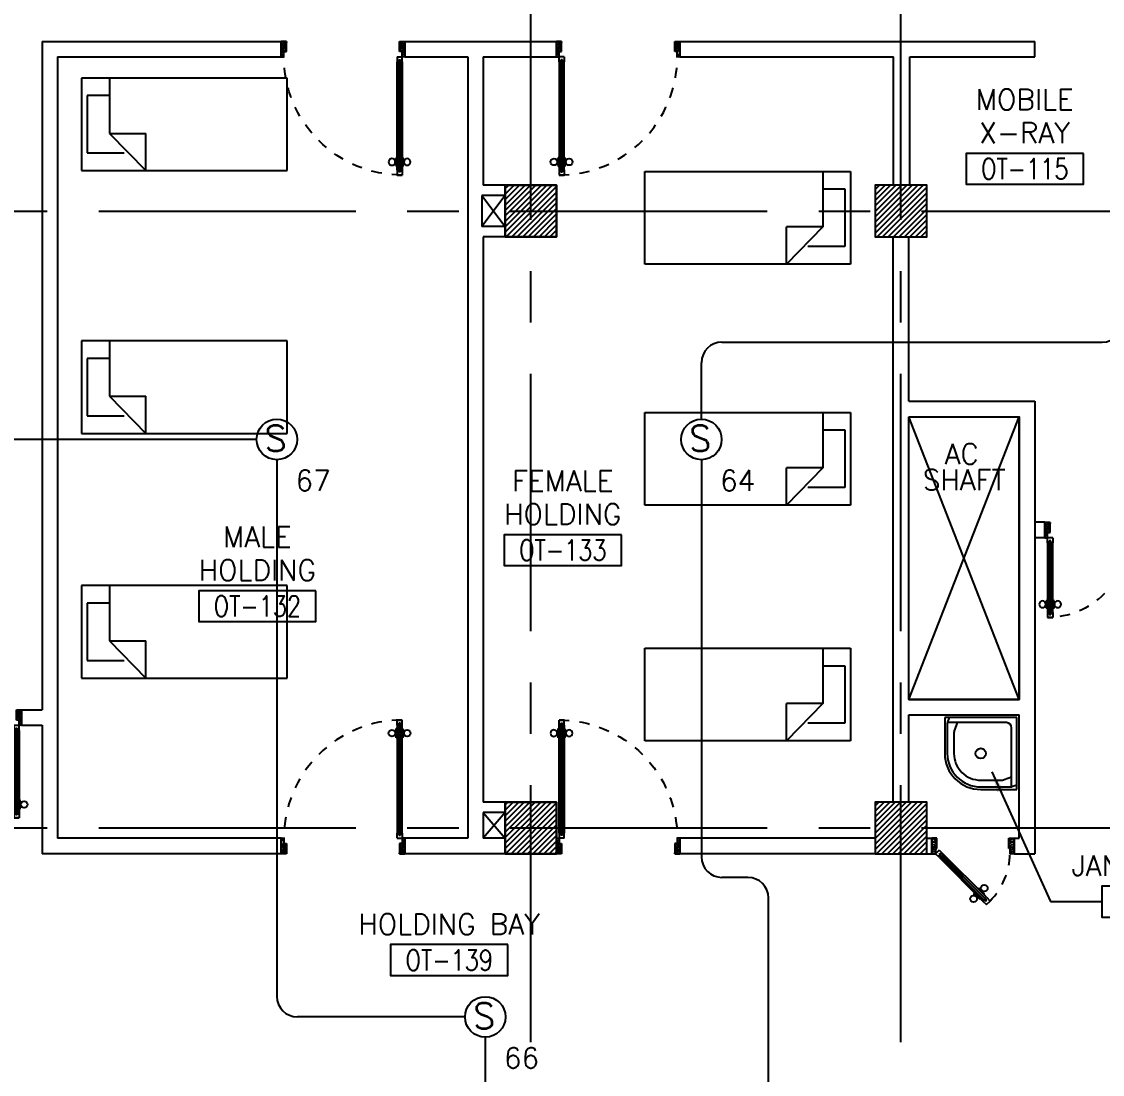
# Model space of a CAD drawing. Extents: x -0.4 to 91.9, y -1.1 to 78.4.
# Drawn here: x 19.6 to 30.11, y 34.57 to 44.81 of the extents above; entities that cross this region are included whole.
import ezdxf
from ezdxf.enums import TextEntityAlignment as Align

# ---------------------------------------------------------------- set-up
doc = ezdxf.new("R2010")
doc.units = 0
doc.header["$MEASUREMENT"] = 0
doc.linetypes.add('CENTERX2', pattern=[4, 2.5, -0.5, 0.5, -0.5])
doc.linetypes.add('HIDDEN', pattern=[0.375, 0.25, -0.125])
doc.layers.get('0').update_dxf_attribs({"color": 11, "linetype": 'CONTINUOUS'})
for name, color, linetype in [('AXES', 11, 'CENTERX2'), ('COL', 11, 'CONTINUOUS'), ('DOOR', 11, 'CONTINUOUS'), ('E-FIRE', 4, 'CONTINUOUS'), ('E-WIRE', 4, 'CONTINUOUS'), ('FIX', 11, 'CONTINUOUS'), ('FUR', 11, 'CONTINUOUS'), ('HAT', 11, 'CONTINUOUS'), ('RM-BOX', 11, 'CONTINUOUS'), ('RM-NAME', 11, 'CONTINUOUS'), ('RM-NO', 11, 'CONTINUOUS'), ('SHAFT', 11, 'CONTINUOUS'), ('WALL', 11, 'CONTINUOUS')]:
    doc.layers.add(name, color=color, linetype=linetype)
doc.styles.add('ROMANS', font='ROMANS.shx', dxfattribs={"width": 0.6})

# ---------------------------------------------------------------- blocks, each defined once
blk = doc.blocks.new('*X68')
at = {"color": 0}
for p, q in [((42139, 149531), (42598, 149990)), ((42139, 149584), (42545, 149990)), ((42139, 149637), (42492, 149990)), ((42139, 149690), (42439, 149990)), ((42139, 149743), (42386, 149990)), ((42139, 149796), (42333, 149990)), ((42139, 149849), (42280, 149990)), ((42139, 149902), (42227, 149990)), ((42139, 149955), (42174, 149990)), ((42151, 149490), (42639, 149978)), ((42204, 149490), (42639, 149925)), ((42257, 149490), (42639, 149872)), ((42310, 149490), (42639, 149819)), ((42363, 149490), (42639, 149766)), ((42416, 149490), (42639, 149713)), ((42469, 149490), (42639, 149660)), ((42522, 149490), (42639, 149607)), ((42575, 149490), (42639, 149554)), ((42628, 149490), (42639, 149501))]:
    blk.add_line(p, q, dxfattribs=at)
blk = doc.blocks.new('*X67')
at = {"color": 0}
for p, q in [((38539, 149537), (38992, 149990)), ((38539, 149590), (38939, 149990)), ((38539, 149643), (38886, 149990)), ((38539, 149696), (38833, 149990)), ((38539, 149749), (38780, 149990)), ((38539, 149802), (38726, 149990)), ((38539, 149856), (38673, 149990)), ((38539, 149909), (38620, 149990)), ((38539, 149962), (38567, 149990)), ((38545, 149490), (39039, 149984)), ((38598, 149490), (39039, 149931)), ((38651, 149490), (39039, 149878)), ((38704, 149490), (39039, 149825)), ((38757, 149490), (39039, 149772)), ((38810, 149490), (39039, 149719)), ((38863, 149490), (39039, 149666)), ((38916, 149490), (39039, 149613)), ((38969, 149490), (39039, 149560)), ((39022, 149490), (39039, 149507))]:
    blk.add_line(p, q, dxfattribs=at)
blk = doc.blocks.new('*X64')
at = {"color": 0}
for p, q in [((42139, 155524), (42605, 155990)), ((42139, 155577), (42552, 155990)), ((42139, 155630), (42499, 155990)), ((42139, 155683), (42446, 155990)), ((42139, 155736), (42393, 155990)), ((42139, 155789), (42340, 155990)), ((42139, 155842), (42287, 155990)), ((42139, 155895), (42234, 155990)), ((42139, 155948), (42181, 155990)), ((42158, 155490), (42639, 155971)), ((42211, 155490), (42639, 155918)), ((42264, 155490), (42639, 155865)), ((42317, 155490), (42639, 155812)), ((42370, 155490), (42639, 155759)), ((42423, 155490), (42639, 155706)), ((42476, 155490), (42639, 155653)), ((42529, 155490), (42639, 155600)), ((42582, 155490), (42639, 155546)), ((42635, 155490), (42639, 155493))]:
    blk.add_line(p, q, dxfattribs=at)
blk = doc.blocks.new('*X63')
at = {"color": 0}
for p, q in [((38539, 155530), (38999, 155990)), ((38539, 155583), (38946, 155990)), ((38539, 155636), (38893, 155990)), ((38539, 155689), (38840, 155990)), ((38539, 155742), (38787, 155990)), ((38539, 155795), (38734, 155990)), ((38539, 155848), (38681, 155990)), ((38539, 155901), (38628, 155990)), ((38539, 155954), (38575, 155990)), ((38552, 155490), (39039, 155977)), ((38605, 155490), (39039, 155924)), ((38658, 155490), (39039, 155871)), ((38711, 155490), (39039, 155818)), ((38764, 155490), (39039, 155765)), ((38817, 155490), (39039, 155712)), ((38870, 155490), (39039, 155659)), ((38923, 155490), (39039, 155606)), ((38976, 155490), (39039, 155553)), ((39029, 155490), (39039, 155500))]:
    blk.add_line(p, q, dxfattribs=at)
blk = doc.blocks.new('RM1')
at = {"layer": 'RM-BOX'}
blk.add_lwpolyline([(570, -200), (-570, -200), (-570, -500), (570, -500)], close=True, dxfattribs=at)
at = {"layer": 'RM-NAME', "style": 'ROMANS'}
for tag, p in [('ROOMNAME1', (0, 324)), ('ROOMNAME2', (0, 0))]:
    blk.add_attdef(tag, text='', height=200, dxfattribs=at).set_placement(p, align=Align.MIDDLE)
at = {"layer": 'RM-NO', "style": 'ROMANS', "width": 0.8}
blk.add_attdef('ROOMNO', text='', height=200, dxfattribs=at).set_placement((0, -350), align=Align.MIDDLE)
blk = doc.blocks.new('COL50')
at = {"layer": 'COL'}
blk.add_lwpolyline([(-250, 250), (-250, -250), (250, -250), (250, 250)], close=True, dxfattribs=at)
blk = doc.blocks.new('DOOR80A')
at = {"layer": 'DOOR', "color": 0, "linetype": 'ByBlock'}
for p, q in [((50, 0), (0, 0)), ((0, -150), (0, 0)), ((50, -100), (50, 0)), ((750, 0), (800, 0)), ((750, -100), (750, 0)), ((800, -150), (800, 0)), ((40, -100), (50, -100)), ((40, -150), (40, -100)), ((760, -100), (750, -100)), ((760, -150), (760, -100)), ((0, -150), (40, -150)), ((71, -115), (36, -150)), ((71, -185), (36, -150)), ((80, -148), (69, -159)), ((69, -159), (83, -173)), ((71, -115), (106, -150)), ((83, -173), (71, -185)), ((94, -162), (80, -148)), ((106, -150), (94, -162)), ((800, -150), (760, -150)), ((409, -523), (404, -528)), ((444, -488), (449, -483)), ((449, -483), (513, -546)), ((458, -492), (465, -485)), ((504, -537), (458, -492)), ((510, -531), (465, -485)), ((404, -528), (467, -592)), ((413, -537), (406, -543)), ((452, -589), (406, -543)), ((458, -583), (413, -537)), ((458, -583), (452, -589)), ((472, -587), (467, -592)), ((495, -610), (507, -598)), ((495, -610), (531, -645)), ((504, -537), (510, -531)), ((507, -598), (522, -612)), ((508, -551), (513, -546)), ((519, -586), (531, -574)), ((519, -586), (533, -600)), ((522, -612), (533, -600)), ((531, -574), (566, -610)), ((531, -645), (566, -610)), ((566, -610), (531, -645)), ((566, -610), (531, -645))]:
    blk.add_line(p, q, dxfattribs=at)
at = {"layer": 'DOOR', "linetype": 'ByBlock'}
for p, q in [((0, 0), (0, -150)), ((800, 0), (800, -150)), ((71, -185), (495, -610)), ((83, -173), (507, -598)), ((94, -162), (519, -586)), ((531, -574), (106, -150))]:
    blk.add_line(p, q, dxfattribs=at)
at = {"layer": 'DOOR', "color": 9, "linetype": 'ByBlock'}
for p, q in [((50, -20), (0, -40)), ((50, -57), (0, -114)), ((750, -20), (800, -40)), ((750, -57), (800, -114))]:
    blk.add_line(p, q, dxfattribs=at)
at = {"layer": 'DOOR', "color": 0, "linetype": 'ByBlock'}
for centre in [(510, -485), (406, -589)]:
    blk.add_circle(centre, 32.4, dxfattribs=at)
at = {"layer": 'DOOR', "color": 9, "linetype": 'ByBlock'}
for centre, radius, start, end in [((83, 61), 90.6, 222.1924, 248.8332), ((717, 61), 90.6, 291.1668, 317.8076), ((84, 75), 128, 228.9138, 254.5616), ((93, 163), 237, 247.0019, 259.6432), ((96, 237), 331, 253.1999, 262.0767), ((97, 305), 419, 256.6141, 262.1784), ((716, 75), 128, 285.4384, 311.0862), ((707, 163), 237, 280.3568, 292.9981), ((704, 237), 331, 277.9233, 286.8001), ((703, 305), 419, 277.8216, 283.3859), ((98, 371), 505, 258.8249, 263.419), ((50, 0), 154, 251.1053, 256.2858), ((702, 371), 505, 276.581, 281.1751), ((750, 0), 154, 283.7142, 288.8947)]:
    blk.add_arc(centre, radius, start, end, dxfattribs=at)
at = {"layer": 'DOOR', "linetype": 'HIDDEN', "ltscale": 0.5}
blk.add_arc((85, -136), 675, 315.4463, 358.7997, dxfattribs=at)
at = {"layer": 'WALL'}
for p, q in [((0, 0), (0, -150)), ((800, 0), (800, -150))]:
    blk.add_line(p, q, dxfattribs=at)
blk = doc.blocks.new('JAN-001')
for p, q in [((730, -30), (30, -30)), ((30, -30), (30, -730)), ((705, -80), (130, -80)), ((610, -80), (635, -152)), ((688, -30), (704, -76)), ((705, -380), (705, -84)), ((730, -380), (730, -30)), ((80, -130), (80, -705)), ((640, -380), (640, -184)), ((80, -610), (152, -635)), ((30, -688), (76, -704)), ((30, -730), (380, -730)), ((84, -705), (380, -705)), ((184, -640), (380, -640))]:
    blk.add_line(p, q)
blk.add_circle((380, -380), 50)
for centre, radius, start, end in [((130, -130), 50, 90, 180), ((680, -84), 25, 0, 19.0039), ((540, -184), 100, 0, 19.0039), ((380, -380), 350, 270, 0), ((380, -380), 325, 270, 0), ((380, -380), 260, 270, 0), ((84, -680), 25, 250.9961, 270), ((184, -540), 100, 250.9961, 270)]:
    blk.add_arc(centre, radius, start, end)
blk = doc.blocks.new('A$C2A864A15')
at = {"layer": 'FIX', "rotation": 270}
blk.add_blockref('JAN-001', (730, 730), dxfattribs=at)
blk = doc.blocks.new('DD1600')
at = {"layer": 'DOOR', "color": 0, "linetype": 'ByBlock'}
for p, q in [((235881, 58759), (235931, 58759)), ((235931, 58759), (235881, 58759)), ((235881, 58709), (235881, 58759)), ((235931, 58709), (235931, 58759)), ((237431, 58759), (237381, 58759)), ((237381, 58759), (237431, 58759)), ((237381, 58709), (237381, 58759)), ((237431, 58709), (237431, 58759)), ((235874, 58664), (235865, 58664)), ((235865, 58664), (235865, 58599)), ((235881, 58676), (235874, 58676)), ((235874, 58586), (235874, 58676)), ((235874, 58664), (235874, 58599)), ((235881, 58709), (235898, 58709)), ((235898, 58729), (235914, 58729)), ((235898, 58709), (235898, 58729)), ((235914, 58709), (235914, 58729)), ((235914, 58709), (235931, 58709)), ((235931, 58676), (235938, 58676)), ((235938, 58586), (235938, 58676)), ((235938, 58664), (235947, 58664)), ((235938, 58664), (235938, 58599)), ((235947, 58664), (235947, 58599)), ((237374, 58664), (237365, 58664)), ((237365, 58664), (237365, 58599)), ((237381, 58676), (237374, 58676)), ((237374, 58586), (237374, 58676)), ((237374, 58664), (237374, 58599)), ((237398, 58709), (237381, 58709)), ((237414, 58729), (237398, 58729)), ((237398, 58709), (237398, 58729)), ((237414, 58709), (237414, 58729)), ((237431, 58709), (237414, 58709)), ((237431, 58676), (237438, 58676)), ((237438, 58586), (237438, 58676)), ((237438, 58664), (237447, 58664)), ((237438, 58664), (237438, 58599)), ((237447, 58664), (237447, 58599)), ((235874, 58599), (235865, 58599)), ((235881, 58586), (235874, 58586)), ((235931, 58586), (235938, 58586)), ((235938, 58599), (235947, 58599)), ((237374, 58599), (237365, 58599)), ((237381, 58586), (237374, 58586)), ((237431, 58586), (237438, 58586)), ((237438, 58599), (237447, 58599)), ((235898, 58034), (235881, 58034)), ((235881, 58034), (235881, 57984)), ((235898, 58014), (235898, 58034)), ((235914, 58014), (235898, 58014)), ((235931, 58034), (235914, 58034)), ((235914, 58034), (235914, 58014)), ((235931, 57984), (235931, 58034)), ((237381, 58034), (237398, 58034)), ((237381, 57984), (237381, 58034)), ((237398, 58034), (237398, 58014)), ((237398, 58014), (237414, 58014)), ((237414, 58034), (237431, 58034)), ((237414, 58014), (237414, 58034)), ((237431, 58034), (237431, 57984)), ((235856, 57834), (235856, 57984)), ((235856, 57984), (235881, 57984)), ((235931, 57984), (235881, 57984)), ((235881, 57984), (235881, 57934)), ((235881, 57934), (235906, 57934)), ((235906, 57934), (235906, 57834)), ((237381, 57984), (237431, 57984)), ((237406, 57934), (237406, 57834)), ((237431, 57934), (237406, 57934)), ((237456, 57984), (237431, 57984)), ((237431, 57984), (237431, 57934)), ((237456, 57834), (237456, 57984)), ((235906, 57834), (235856, 57834)), ((237406, 57834), (237456, 57834))]:
    blk.add_line(p, q, dxfattribs=at)
at = {"layer": 'DOOR', "linetype": 'ByBlock'}
for p, q in [((235881, 58034), (235881, 58709)), ((235898, 58034), (235898, 58709)), ((235914, 58034), (235914, 58709)), ((235931, 58709), (235931, 58034)), ((237381, 58709), (237381, 58034)), ((237398, 58034), (237398, 58709)), ((237414, 58034), (237414, 58709)), ((237431, 58034), (237431, 58709))]:
    blk.add_line(p, q, dxfattribs=at)
at = {"layer": 'DOOR', "color": 9, "linetype": 'ByBlock'}
for p, q in [((235906, 57834), (235856, 57947)), ((235906, 57834), (235893, 57934)), ((237406, 57834), (237456, 57947)), ((237406, 57834), (237420, 57934)), ((235906, 57834), (235856, 57874)), ((237406, 57834), (237456, 57874))]:
    blk.add_line(p, q, dxfattribs=at)
at = {"layer": 'DOOR', "color": 0, "linetype": 'ByBlock'}
for centre in [(235833, 58631), (235980, 58631), (237333, 58631), (237480, 58631)]:
    blk.add_circle(centre, 32.4, dxfattribs=at)
at = {"layer": 'DOOR', "linetype": 'HIDDEN', "ltscale": 0.5}
for centre, start, end in [((235882, 57984), 359.9683, 90.0296), ((237431, 57984), 89.9704, 180.0317)]:
    blk.add_arc(centre, 775, start, end, dxfattribs=at)
at = {"layer": 'DOOR', "color": 9, "linetype": 'ByBlock'}
for centre, radius, start, end in [((235906, 57834), 154, 103.7142, 108.8947), ((235906, 57834), 134, 100.72, 111.8402), ((235906, 57834), 114, 102.6226, 115.9162), ((235906, 57834), 94.4, 90, 121.9818), ((235906, 57834), 74.4, 90, 132.2236), ((237406, 57834), 94.4, 58.0182, 90), ((237406, 57834), 74.4, 47.7764, 90), ((237406, 57834), 134, 68.1598, 79.28), ((237406, 57834), 114, 64.0838, 77.3774), ((237406, 57834), 154, 71.1053, 76.2858), ((235906, 57834), 54.4, 90, 156.7926), ((235906, 57834), 34.4, 90, 180), ((235906, 57834), 14.4, 90, 180), ((237406, 57834), 54.4, 23.2074, 90), ((237406, 57834), 34.4, 0, 90), ((237406, 57834), 14.4, 0, 90)]:
    blk.add_arc(centre, radius, start, end, dxfattribs=at)
blk = doc.blocks.new('A$C272A55A0')
at = {"layer": 'DOOR', "color": 0, "linetype": 'ByBlock'}
for p, q in [((0, 900), (0, 1050)), ((50, 1050), (0, 1050)), ((25, 950), (50, 950)), ((25, 900), (25, 950)), ((50, 950), (50, 1050)), ((1750, 950), (1750, 1050)), ((1750, 1050), (1800, 1050)), ((1775, 950), (1750, 950)), ((1775, 900), (1775, 950)), ((1800, 1050), (1800, 900)), ((0, 900), (25, 900)), ((75, 900), (25, 900)), ((25, 850), (25, 900)), ((42, 850), (25, 850)), ((58, 870), (42, 870)), ((42, 870), (42, 850)), ((58, 850), (58, 870)), ((75, 850), (58, 850)), ((75, 900), (75, 850)), ((1725, 900), (1775, 900)), ((1725, 900), (1725, 850)), ((1725, 850), (1742, 850)), ((1742, 870), (1758, 870)), ((1742, 850), (1742, 870)), ((1758, 870), (1758, 850)), ((1758, 850), (1775, 850)), ((1800, 900), (1775, 900)), ((1775, 850), (1775, 900)), ((1718, 160), (1709, 160)), ((1709, 95), (1709, 160)), ((1725, 173), (1718, 173)), ((1718, 173), (1718, 83)), ((1718, 95), (1718, 160)), ((1775, 173), (1782, 173)), ((1782, 173), (1782, 83)), ((1782, 160), (1791, 160)), ((1782, 95), (1782, 160)), ((1791, 95), (1791, 160)), ((25, 50), (42, 50)), ((25, 50), (25, 0)), ((25, 0), (75, 0)), ((75, 0), (25, 0)), ((42, 50), (42, 30)), ((42, 30), (58, 30)), ((58, 50), (75, 50)), ((58, 50), (58, 30)), ((75, 50), (75, 0)), ((1718, 95), (1709, 95)), ((1725, 83), (1718, 83)), ((1742, 50), (1725, 50)), ((1725, 50), (1725, 0)), ((1775, 0), (1725, 0)), ((1725, 0), (1775, 0)), ((1742, 50), (1742, 30)), ((1758, 30), (1742, 30)), ((1775, 50), (1758, 50)), ((1758, 50), (1758, 30)), ((1775, 83), (1782, 83)), ((1775, 50), (1775, 0)), ((1782, 95), (1791, 95))]:
    blk.add_line(p, q, dxfattribs=at)
at = {"layer": 'DOOR', "color": 9, "linetype": 'ByBlock'}
for p, q in [((50, 1050), (0, 1010)), ((50, 1050), (0, 937)), ((50, 1050), (37, 950)), ((1750, 1050), (1800, 1010)), ((1750, 1050), (1800, 937)), ((1750, 1050), (1763, 950))]:
    blk.add_line(p, q, dxfattribs=at)
at = {"layer": 'DOOR', "linetype": 'ByBlock'}
for p, q in [((25, 850), (25, 50)), ((42, 850), (42, 50)), ((58, 850), (58, 50)), ((75, 50), (75, 850)), ((1725, 50), (1725, 850)), ((1742, 850), (1742, 50)), ((1758, 850), (1758, 50)), ((1775, 850), (1775, 50))]:
    blk.add_line(p, q, dxfattribs=at)
at = {"layer": 'DOOR', "color": 0, "linetype": 'ByBlock'}
for centre in [(1676, 128), (1824, 128)]:
    blk.add_circle(centre, 32.4, dxfattribs=at)
at = {"layer": 'DOOR', "color": 9, "linetype": 'ByBlock'}
for centre, radius, start, end in [((50, 1050), 54.4, 203.2074, 270), ((50, 1050), 74.4, 227.7764, 270), ((50, 1050), 94.4, 238.0182, 270), ((50, 1050), 114, 244.0838, 257.3774), ((50, 1050), 34.4, 180, 270), ((50, 1050), 14.4, 180, 270), ((1750, 1050), 14.4, 270, 0), ((1750, 1050), 34.4, 270, 0), ((1750, 1050), 54.4, 270, 336.7926), ((1750, 1050), 74.4, 270, 312.2236), ((1750, 1050), 94.4, 270, 301.9818), ((1750, 1050), 114, 282.6226, 295.9162), ((50, 1050), 134, 248.1598, 259.28), ((50, 1050), 154, 251.1053, 256.2858), ((1750, 1050), 134, 280.72, 291.8402), ((1750, 1050), 154, 283.7142, 288.8947)]:
    blk.add_arc(centre, radius, start, end, dxfattribs=at)
at = {"layer": 'DOOR', "linetype": 'HIDDEN', "ltscale": 0.5}
for centre, start, end in [((50, 851), 268.3174, 3.2965), ((1750, 851), 176.7035, 271.6826)]:
    blk.add_arc(centre, 851, start, end, dxfattribs=at)
at = {"layer": 'WALL', "linetype": 'ByBlock'}
blk.add_line((1800, 900), (1800, 1050), dxfattribs=at)
blk = doc.blocks.new('DOOR100')
at = {"layer": 'DOOR', "color": 0, "linetype": 'ByBlock'}
for p, q in [((-25, 1300), (-75, 1300)), ((-75, 1300), (-25, 1300)), ((-75, 1250), (-75, 1300)), ((-42, 1270), (-58, 1270)), ((-58, 1250), (-58, 1270)), ((-42, 1250), (-42, 1270)), ((-25, 1250), (-25, 1300)), ((-82, 1205), (-91, 1205)), ((-91, 1205), (-91, 1140)), ((-75, 1218), (-82, 1218)), ((-82, 1128), (-82, 1218)), ((-82, 1205), (-82, 1140)), ((-58, 1250), (-75, 1250)), ((-25, 1250), (-42, 1250)), ((-25, 1218), (-18, 1218)), ((-18, 1128), (-18, 1218)), ((-18, 1205), (-9, 1205)), ((-18, 1205), (-18, 1140)), ((-9, 1205), (-9, 1140)), ((-82, 1140), (-91, 1140)), ((-75, 1128), (-82, 1128)), ((-25, 1128), (-18, 1128)), ((-18, 1140), (-9, 1140)), ((-1200, 0), (-1200, 150)), ((-1200, 150), (-1175, 150)), ((-1200, 150), (-1200, 0)), ((-1175, 150), (-1175, 100)), ((-75, 200), (-58, 200)), ((-75, 150), (-75, 200)), ((-75, 150), (-25, 150)), ((-58, 200), (-58, 180)), ((-58, 180), (-42, 180)), ((-42, 200), (-25, 200)), ((-42, 180), (-42, 200)), ((-25, 200), (-25, 150)), ((0, 150), (-25, 150)), ((-25, 150), (-25, 100)), ((0, 150), (0, 0)), ((-1150, 0), (-1200, 0)), ((-1175, 100), (-1150, 100)), ((-1150, 100), (-1150, 0)), ((-50, 100), (-50, 0)), ((-25, 100), (-50, 100)), ((-50, 0), (0, 0))]:
    blk.add_line(p, q, dxfattribs=at)
at = {"layer": 'DOOR', "linetype": 'ByBlock'}
for p, q in [((-75, 1250), (-75, 200)), ((-58, 200), (-58, 1250)), ((-42, 200), (-42, 1250)), ((-25, 200), (-25, 1250)), ((0, 0), (0, 150))]:
    blk.add_line(p, q, dxfattribs=at)
at = {"layer": 'DOOR', "color": 9, "linetype": 'ByBlock'}
for p, q in [((-1150, 0), (-1200, 114)), ((-50, 0), (0, 114)), ((-1150, 0), (-1200, 40)), ((-1150, 0), (-1163, 100)), ((-50, 0), (-37, 100)), ((-50, 0), (0, 40))]:
    blk.add_line(p, q, dxfattribs=at)
at = {"layer": 'DOOR', "color": 0, "linetype": 'ByBlock'}
for centre in [(-124, 1173), (24, 1173)]:
    blk.add_circle(centre, 32.4, dxfattribs=at)
at = {"layer": 'DOOR', "linetype": 'HIDDEN', "ltscale": 0.5}
blk.add_arc((-25, 150), 1150, 90, 180.0001, dxfattribs=at)
at = {"layer": 'DOOR', "color": 9, "linetype": 'ByBlock'}
for centre, radius, start, end in [((-1150, 0), 154, 103.7142, 108.8947), ((-1150, 0), 134, 100.72, 111.8402), ((-50, 0), 134, 68.1598, 79.28), ((-50, 0), 114, 64.0838, 77.3774), ((-50, 0), 154, 71.1053, 76.2858), ((-1150, 0), 94.4, 90, 121.9818), ((-1150, 0), 74.4, 90, 132.2236), ((-1150, 0), 54.4, 90, 156.7926), ((-1150, 0), 34.4, 90, 180), ((-1150, 0), 14.4, 90, 180), ((-50, 0), 94.4, 58.0182, 90), ((-50, 0), 74.4, 47.7764, 90), ((-50, 0), 54.4, 23.2074, 90), ((-50, 0), 34.4, 0, 90), ((-50, 0), 14.4, 0, 90)]:
    blk.add_arc(centre, radius, start, end, dxfattribs=at)
blk = doc.blocks.new('S')
at = {"layer": 'E-FIRE'}
blk.add_circle((0, 0), 197, dxfattribs=at)
at = {"layer": 'E-FIRE', "color": 3, "style": 'ROMANS'}
blk.add_text('S', height=250, dxfattribs=at).set_placement((-119, -115))

msp = doc.modelspace()

# ---------------------------------------------------------------- linework, layer by layer
at = {"layer": 'AXES'}
for p, q in [((24.55, -1.1143), (24.55, 77.6984)), ((28.15, -1.1143), (28.15, 77.6984)), ((0.35, 42.97), (68.39, 42.97)), ((0.35, 36.97), (68.39, 36.97))]:
    msp.add_line(p, q, dxfattribs=at)
at = {"layer": 'COL'}
for points in [[(24.3, 43.22), (24.3, 42.72), (24.8, 42.72), (24.8, 43.22)], [(24.3, 37.22), (24.3, 36.72), (24.8, 36.72), (24.8, 37.22)]]:
    msp.add_lwpolyline(points, close=True, dxfattribs=at)
at = {"layer": 'E-WIRE', "linetype": 'ByBlock', "ltscale": 0.3}
for p, q in [((26.4094, 41.6949), (30.1067, 41.6949)), ((26.2094, 40.9458), (26.2094, 41.4949)), ((26.6618, 36.4894), (26.4094, 36.4894)), ((26.8618, 32.2465), (26.8618, 36.2894)), ((24.1081, 34.9357), (24.1081, 32.2495))]:
    msp.add_line(p, q, dxfattribs=at)
at = {"layer": 'E-WIRE', "color": 4, "linetype": 'ByBlock'}
for p, q in [((21.8848, 40.7487), (18.8554, 40.7487)), ((22.0819, 40.5516), (22.0819, 35.3327)), ((26.2094, 40.5516), (26.2094, 36.6894)), ((23.911, 35.1327), (22.2819, 35.1327))]:
    msp.add_line(p, q, dxfattribs=at)
at = {"layer": 'E-WIRE', "linetype": 'ByBlock', "ltscale": 0.3}
for centre, start, end in [((30.1067, 41.8949), 270, 0), ((26.4094, 41.4949), 90, 180), ((26.4094, 36.6894), 180, 270), ((26.6618, 36.2894), 0, 90)]:
    msp.add_arc(centre, 0.2, start, end, dxfattribs=at)
at = {"layer": 'E-WIRE', "color": 4, "linetype": 'ByBlock'}
msp.add_arc((22.2819, 35.3327), 0.2, 180, 270, dxfattribs=at)
at = {"layer": 'FUR'}
for p, q in [((22.1831, 44.2627), (20.1831, 44.2627)), ((20.1831, 44.2627), (20.1831, 43.3627)), ((20.4547, 44.2627), (20.4547, 43.7238)), ((22.1831, 43.3627), (22.1831, 44.2627)), ((20.2385, 44.0928), (20.2385, 43.5349)), ((20.4547, 44.0928), (20.2385, 44.0928)), ((20.4547, 43.7238), (20.8081, 43.7238)), ((20.4547, 43.7238), (20.8081, 43.3627)), ((20.8081, 43.3627), (20.8081, 43.7238)), ((20.2385, 43.5349), (20.5982, 43.5349)), ((20.1831, 43.3627), (22.1831, 43.3627)), ((25.6606, 42.4544), (25.6606, 43.3544)), ((25.6606, 43.3544), (27.6606, 43.3544)), ((27.3889, 43.3544), (27.3889, 42.8155)), ((27.6606, 43.3544), (27.6606, 42.4544)), ((27.3889, 43.1845), (27.6051, 43.1845)), ((27.6051, 43.1845), (27.6051, 42.6265)), ((27.3889, 42.8155), (27.0355, 42.8155)), ((27.0355, 42.4544), (27.0355, 42.8155)), ((27.3889, 42.8155), (27.0355, 42.4544)), ((27.6051, 42.6265), (27.2454, 42.6265)), ((27.6606, 42.4544), (25.6606, 42.4544)), ((22.1831, 41.7068), (20.1831, 41.7068)), ((20.1831, 41.7068), (20.1831, 40.8068)), ((20.4547, 41.7068), (20.4547, 41.168)), ((22.1831, 40.8068), (22.1831, 41.7068)), ((20.2385, 41.5369), (20.2385, 40.979)), ((20.4547, 41.5369), (20.2385, 41.5369)), ((20.4547, 41.168), (20.8081, 41.168)), ((20.4547, 41.168), (20.8081, 40.8068)), ((20.8081, 40.8068), (20.8081, 41.168)), ((25.6606, 40.1108), (25.6606, 41.0108)), ((25.6606, 41.0108), (27.6606, 41.0108)), ((27.3889, 41.0108), (27.3889, 40.4719)), ((27.6606, 41.0108), (27.6606, 40.1108)), ((20.2385, 40.979), (20.5982, 40.979)), ((20.1831, 40.8068), (22.1831, 40.8068)), ((27.3889, 40.8409), (27.6051, 40.8409)), ((27.6051, 40.8409), (27.6051, 40.2829)), ((27.3889, 40.4719), (27.0355, 40.4719)), ((27.0355, 40.1108), (27.0355, 40.4719)), ((27.3889, 40.4719), (27.0355, 40.1108)), ((27.6051, 40.2829), (27.2454, 40.2829)), ((27.6606, 40.1108), (25.6606, 40.1108)), ((22.1831, 39.3279), (20.1831, 39.3279)), ((20.1831, 39.3279), (20.1831, 38.4279)), ((20.4547, 39.3279), (20.4547, 38.7891)), ((22.1831, 38.4279), (22.1831, 39.3279)), ((20.2385, 39.158), (20.2385, 38.6001)), ((20.4547, 39.158), (20.2385, 39.158)), ((20.4547, 38.7891), (20.8081, 38.7891)), ((20.4547, 38.7891), (20.8081, 38.4279)), ((20.8081, 38.4279), (20.8081, 38.7891)), ((25.6606, 37.8185), (25.6606, 38.7185)), ((25.6606, 38.7185), (27.6606, 38.7185)), ((27.3889, 38.7185), (27.3889, 38.1797)), ((27.6606, 38.7185), (27.6606, 37.8185)), ((20.2385, 38.6001), (20.5982, 38.6001)), ((27.3889, 38.5486), (27.6051, 38.5486)), ((27.6051, 38.5486), (27.6051, 37.9907)), ((20.1831, 38.4279), (22.1831, 38.4279)), ((27.3889, 38.1797), (27.0355, 38.1797)), ((27.0355, 37.8185), (27.0355, 38.1797)), ((27.3889, 38.1797), (27.0355, 37.8185)), ((27.6051, 37.9907), (27.2454, 37.9907)), ((27.6606, 37.8185), (25.6606, 37.8185))]:
    msp.add_line(p, q, dxfattribs=at)
at = {"layer": 'RM-NAME', "color": 8}
for p, q in [((29.0346, 37.515), (29.6033, 36.2539)), ((29.6033, 36.2539), (30.1044, 36.2539))]:
    msp.add_line(p, q, dxfattribs=at)
msp.add_solid([(29.0847, 37.3186), (29.1457, 37.3454), (29.0346, 37.515)], dxfattribs=at)
at = {"layer": 'SHAFT', "linetype": 'ByBlock'}
for p, q in [((24.3, 43.12), (24.075, 42.82)), ((24.075, 43.12), (24.3, 42.82))]:
    msp.add_line(p, q, dxfattribs=at)
at = {"layer": 'SHAFT', "linetype": 'Continuous'}
for p, q in [((29.3, 38.22), (28.225, 40.97)), ((28.225, 38.22), (29.3, 40.97))]:
    msp.add_line(p, q, dxfattribs=at)
at = {"layer": 'WALL'}
for p, q in [((19.8, 44.62), (22.125, 44.62)), ((19.8, 44.62), (19.8, 38.1201)), ((22.125, 44.62), (22.125, 44.47)), ((23.325, 44.62), (24.8, 44.62)), ((23.325, 44.62), (23.325, 44.47)), ((26, 44.62), (29.45, 44.62)), ((19.95, 44.47), (19.95, 36.87)), ((19.95, 44.47), (22.125, 44.47)), ((23.325, 44.47), (23.9375, 44.47)), ((23.9375, 44.47), (23.9375, 36.87)), ((24.0875, 44.47), (24.0875, 43.22)), ((24.0875, 44.47), (24.8, 44.47)), ((26, 44.47), (28.0781, 44.47)), ((28.0781, 43.22), (28.0781, 44.47)), ((28.2372, 43.22), (28.2372, 44.47)), ((28.2372, 44.47), (29.45, 44.47)), ((24.075, 43.12), (24.075, 42.82)), ((24.0875, 42.72), (24.0875, 37.22)), ((28.075, 41.045), (28.075, 42.72)), ((28.225, 41.12), (28.225, 42.72)), ((29.45, 41.12), (29.45, 36.72)), ((28.075, 37.22), (28.075, 41.045)), ((28.225, 38.22), (28.225, 40.97)), ((29.55, 39.9426), (29.45, 39.9426)), ((29.55, 39.7926), (29.55, 39.9426)), ((29.55, 39.7926), (29.45, 39.7926)), ((19.6, 38.1201), (19.8, 38.1201)), ((28.225, 37.22), (28.225, 38.07)), ((19.6, 37.9701), (19.8, 37.9701)), ((19.8, 37.9701), (19.8, 36.72)), ((24.0875, 37.12), (24.0875, 36.87)), ((22.125, 36.87), (19.95, 36.87)), ((22.125, 36.87), (22.125, 36.72)), ((23.9375, 36.87), (23.325, 36.87)), ((23.325, 36.87), (23.325, 36.72)), ((24.3, 36.87), (24.0875, 36.87)), ((27.9, 36.87), (26, 36.87)), ((28.4, 36.87), (28.45, 36.87)), ((28.45, 36.72), (28.45, 36.87)), ((29.25, 36.87), (29.3, 36.87)), ((29.25, 36.72), (29.25, 36.87)), ((22.125, 36.72), (19.8, 36.72)), ((23.475, 36.72), (23.325, 36.72)), ((24.3, 36.72), (23.325, 36.72)), ((27.9, 36.72), (26, 36.72)), ((28.4, 36.72), (28.45, 36.72)), ((29.25, 36.72), (29.45, 36.72))]:
    msp.add_line(p, q, dxfattribs=at)
at = {"layer": 'WALL', "linetype": 'ByBlock'}
for p, q in [((24.8, 44.47), (24.8, 44.62)), ((26, 44.47), (26, 44.62)), ((29.45, 44.47), (29.45, 44.62)), ((24.3, 43.22), (24.0875, 43.22)), ((24.3, 43.12), (24.075, 43.12)), ((24.3, 42.82), (24.075, 42.82)), ((24.3, 42.72), (24.0875, 42.72)), ((28.225, 41.12), (29.45, 41.12)), ((28.225, 40.97), (29.3, 40.97)), ((29.3, 38.22), (29.3, 40.97)), ((28.225, 38.22), (29.3, 38.22)), ((19.6, 38.1201), (19.6, 37.9701)), ((28.225, 38.07), (29.3, 38.07)), ((29.3, 36.87), (29.3, 38.07)), ((24.3, 37.22), (24.0875, 37.22)), ((24.3, 37.12), (24.0875, 37.12)), ((24.3, 37.12), (24.0875, 36.87)), ((24.0875, 37.12), (24.3, 36.87)), ((26, 36.87), (26, 36.72))]:
    msp.add_line(p, q, dxfattribs=at)
at = {"layer": 'WALL', "linetype": 'ByBlock', "ltscale": 0.3}
for points in [[(24.3, 43.22), (24.8, 43.22), (24.8, 42.72), (24.3, 42.72)], [(28.4, 43.22), (27.9, 43.22), (27.9, 42.72), (28.4, 42.72)], [(24.8, 36.72), (24.3, 36.72), (24.3, 37.22), (24.8, 37.22)], [(28.4, 37.22), (27.9, 37.22), (27.9, 36.72), (28.4, 36.72)]]:
    msp.add_lwpolyline(points, close=True, dxfattribs=at)
at = {"layer": 'WALL'}
msp.add_lwpolyline([(28.225, 40.97), (29.3, 40.97), (29.3, 38.22), (28.225, 38.22)], close=True, dxfattribs=at)

# ---------------------------------------------------------------- block references
at = {"layer": 'COL', "xscale": 0.001, "yscale": 0.001, "zscale": 0.001}
for p in [(28.15, 42.97), (28.15, 36.97)]:
    msp.add_blockref('COL50', p, dxfattribs=at)
at = {"layer": 'DOOR', "yscale": 0.001, "zscale": 0.001}
for p, xscale, rotation in [((23.325, 44.62), -0.001, 179.9999999999896), ((24.8, 44.62), 0.001, 180.0000000000104), ((23.325, 36.72), 0.001, 1.039168751049146e-11), ((24.8, 36.72), -0.001, 359.9999999999896)]:
    msp.add_blockref('DOOR100', p, dxfattribs=dict(at, xscale=xscale, rotation=rotation))
at = {"layer": 'DOOR', "color": 0, "linetype": 'ByBlock', "xscale": -0.001, "yscale": 0.001, "zscale": 0.001, "rotation": 180}
msp.add_blockref('DD1600', (-206.3062, 97.7763), dxfattribs=at)
at = {"layer": 'DOOR', "color": 0, "linetype": 'ByBlock', "xscale": 0.001, "yscale": 0.001, "zscale": 0.001}
msp.add_blockref('A$C272A55A0', (17.8, 37.0696), dxfattribs=at)
at = {"layer": 'DOOR', "color": 7, "linetype": 'ByBlock', "xscale": 0.001, "yscale": 0.001, "zscale": 0.001}
msp.add_blockref('DOOR80A', (28.45, 36.87), dxfattribs=at)
at = {"layer": 'E-FIRE', "color": 4, "xscale": 0.0009999999892897904, "yscale": 0.0009999999892897904, "zscale": 0.001}
for p in [(22.0819, 40.7487), (26.2094, 40.7487), (24.1081, 35.1327)]:
    msp.add_blockref('S', p, dxfattribs=at)
at = {"layer": 'FIX', "linetype": 'ByBlock', "xscale": 0.001, "yscale": 0.001, "zscale": 0.001}
msp.add_blockref('A$C2A864A15', (28.575, 37.345), dxfattribs=at)
at = {"layer": 'HAT', "xscale": 0.001, "yscale": 0.001, "zscale": 0.001}
for name in ['*X63', '*X64', '*X67', '*X68']:
    msp.add_blockref(name, (-14.2392, -112.7697), dxfattribs=at)
at = {"layer": 'RM-NAME', "xscale": 0.001, "yscale": 0.001, "zscale": 0.001}
for p, values in [((29.3531, 43.731), {'ROOMNO': 'OT-115', 'ROOMNAME2': 'X-RAY', 'ROOMNAME1': 'MOBILE'}), ((24.8615, 40.0218), {'ROOMNO': 'OT-133', 'ROOMNAME2': 'HOLDING', 'ROOMNAME1': 'FEMALE'}), ((21.8921, 39.4774), {'ROOMNO': 'OT-132', 'ROOMNAME2': 'HOLDING', 'ROOMNAME1': 'MALE'}), ((30.6743, 36.6039), {'ROOMNO': 'OT-134', 'ROOMNAME2': 'JANITOR R.N.'}), ((23.7574, 36.0355), {'ROOMNO': 'OT-139', 'ROOMNAME2': 'HOLDING BAY'})]:
    msp.add_blockref('RM1', p, dxfattribs=at).add_auto_attribs(values)

# ---------------------------------------------------------------- texts
at = {"layer": 'E-FIRE', "color": 4, "style": 'ROMANS'}
for s, p in [('67', (22.263, 40.2489)), ('64', (26.3905, 40.2489)), ('66', (24.2892, 34.633))]:
    msp.add_text(s, height=0.2, dxfattribs=at).set_placement(p)
at = {"layer": 'RM-NAME', "style": 'ROMANS'}
for s, p in [('AC', (28.7407, 40.6075)), ('SHAFT', (28.7639, 40.3559))]:
    msp.add_text(s, height=0.2, dxfattribs=at).set_placement(p, align=Align.MIDDLE)

doc.saveas('drawing.dxf')
